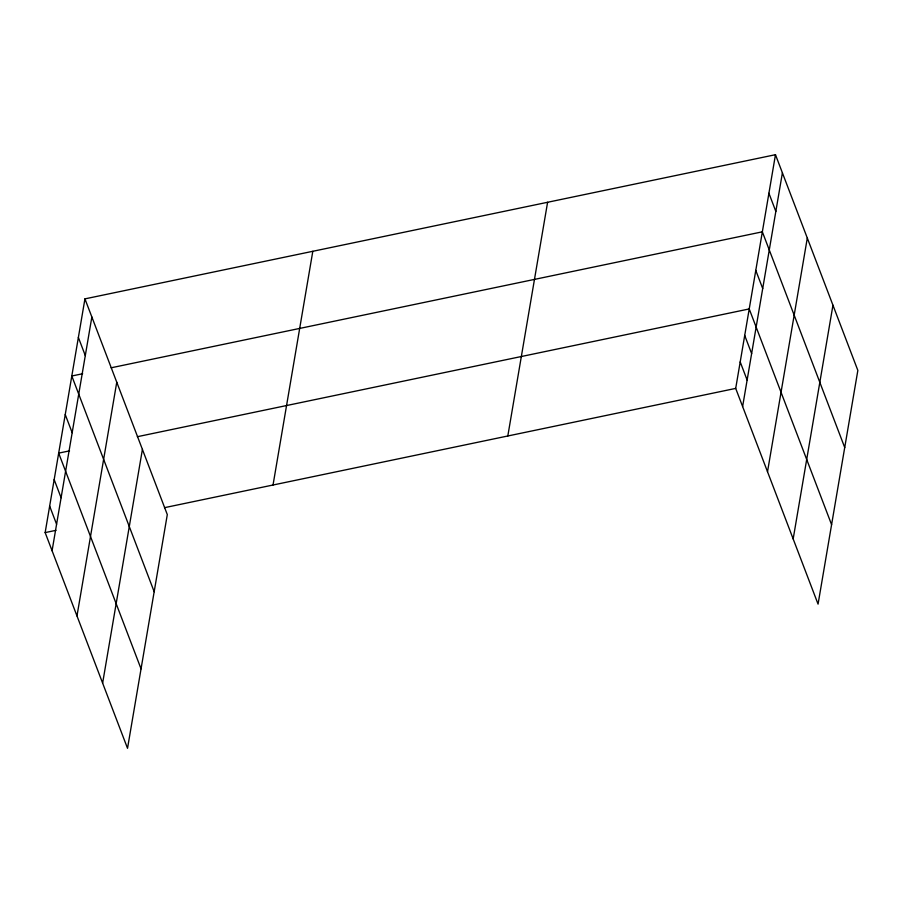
<?xml version="1.0" encoding="UTF-8"?>
<svg xmlns="http://www.w3.org/2000/svg" width="903" height="903" viewBox="0 0 903 903"><rect width="100%" height="100%" fill="white"/><g stroke="black" fill="none" stroke-linecap="round" stroke-linejoin="round"><path stroke-width="1.35" d="M84.938 298.87L167.303 514.597L127.526 748.305L45.15 532.589L84.938 298.87L775.474 154.695L857.85 370.411L818.062 604.13L735.697 388.403L775.474 154.695M52.081 550.74L91.858 317.021M76.981 615.936L116.758 382.217M102.626 683.108L142.414 449.389M273.033 485.013L312.81 251.294M507.813 435.991L547.602 202.272M742.616 406.553L782.404 172.834M767.516 471.75L807.305 238.031M793.173 538.922L832.95 305.214M82.658 373.74L71.8 375.998L154.176 591.725M111.137 367.792L762.346 231.823L844.723 447.538M69.531 450.868L58.672 453.125L141.049 668.841M137.346 436.702L749.219 308.939L831.595 524.666M45.15 532.589L55.997 530.321M164.515 507.667L735.697 388.403M768.916 193.253L775.835 211.404M755.777 270.381L762.708 288.531M744.704 335.431L751.635 353.581M740.2 361.922L747.131 380.061M78.369 337.44L85.3 355.579M65.242 414.567L72.172 432.706M54.169 479.617L61.099 497.756M49.654 506.109L56.584 524.248"/></g></svg>
